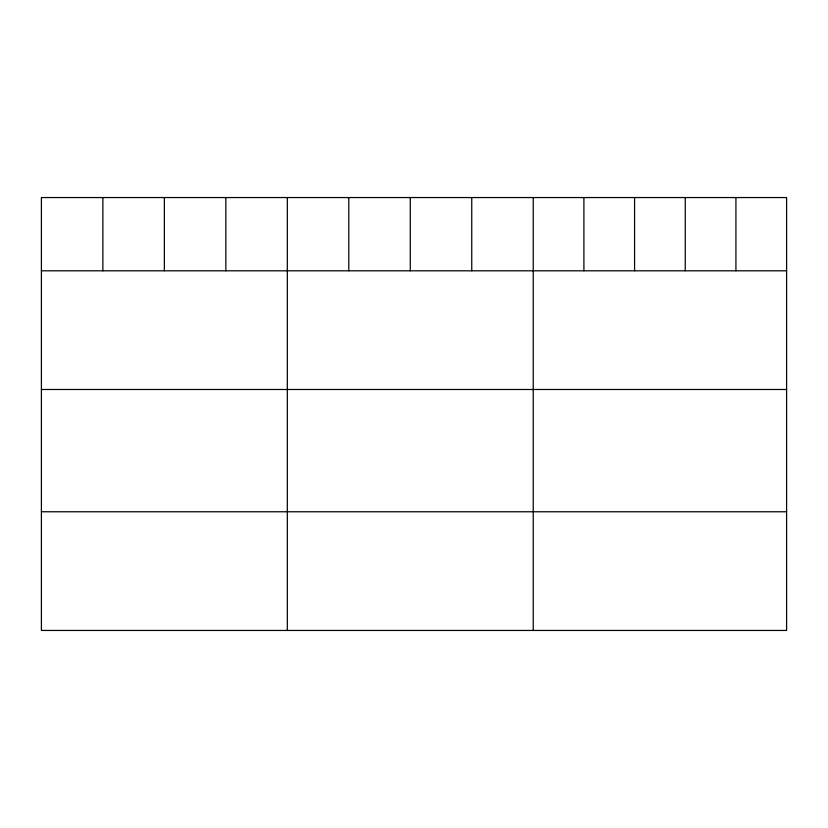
<?xml version="1.0" encoding="UTF-8"?>
<svg xmlns="http://www.w3.org/2000/svg" width="828" height="828" viewBox="0 0 828 828"><rect width="100%" height="100%" fill="white"/><g stroke="black" fill="none" stroke-linecap="round" stroke-linejoin="round"><path stroke-width="1.24" d="M786.6 270.808L786.6 630.45L41.4 630.45L41.4 197.55L786.6 197.55L786.6 270.808L41.4 270.808M41.4 389.491L786.6 389.491M41.4 511.766L786.6 511.766M735.926 197.55L735.926 270.808M685.253 197.55L685.253 270.808M634.579 197.55L634.579 270.808M583.906 197.55L583.906 270.808M533.232 197.55L533.232 630.45M471.753 197.55L471.753 270.808M410.274 197.55L410.274 270.808M348.795 197.55L348.795 270.808M287.316 197.55L287.316 630.45M225.837 197.55L225.837 270.808M164.358 197.55L164.358 270.808M102.879 197.55L102.879 270.808"/></g></svg>
